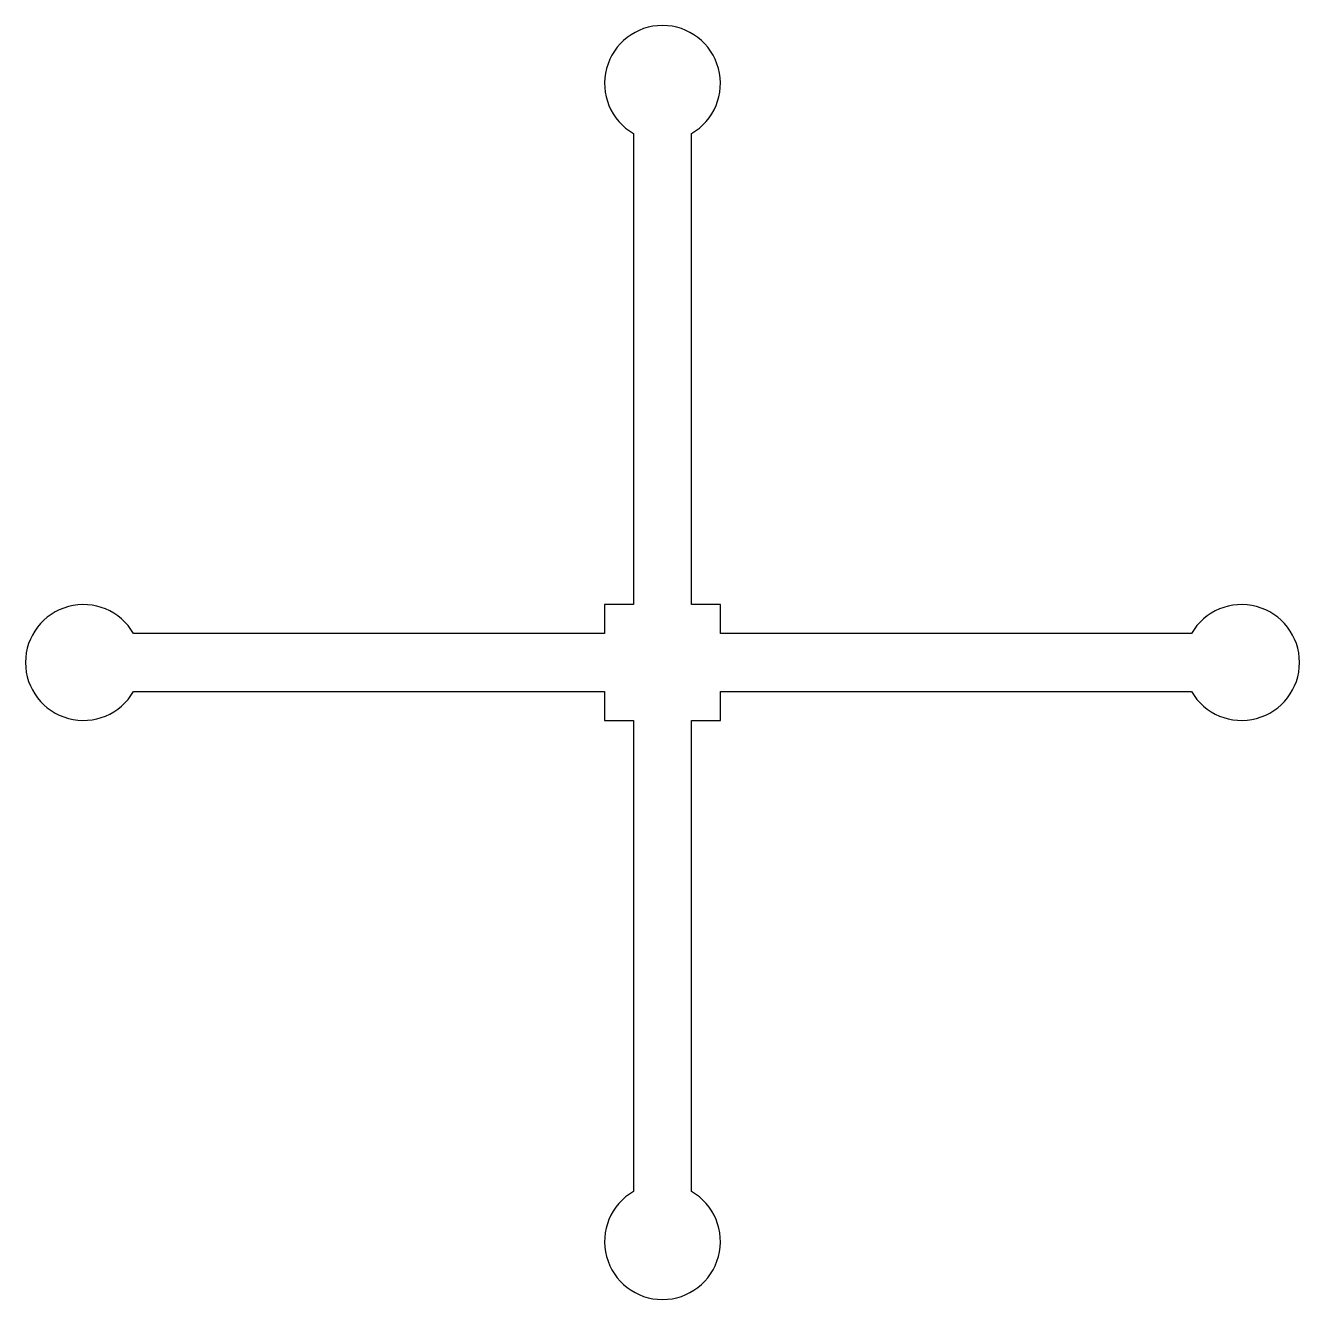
# Model space of a CAD drawing. Header units: metres. Extents: x -1.1 to 1.1, y -1.1 to 1.1.
import ezdxf

# ---------------------------------------------------------------- set-up
doc = ezdxf.new("R2010")
doc.units = ezdxf.units.M

msp = doc.modelspace()

# ---------------------------------------------------------------- linework, layer by layer
for p, q in [((-0.05, 0.9134), (-0.05, 0.1)), ((0.05, 0.1), (0.05, 0.9134)), ((-0.05, 0.1), (-0.1, 0.1)), ((-0.1, 0.1), (-0.1, 0.05)), ((0.1, 0.1), (0.05, 0.1)), ((0.1, 0.05), (0.1, 0.1)), ((-0.1, 0.05), (-0.9134, 0.05)), ((0.9134, 0.05), (0.1, 0.05)), ((-0.9134, -0.05), (-0.1, -0.05)), ((-0.1, -0.05), (-0.1, -0.1)), ((0.1, -0.1), (0.1, -0.05)), ((0.1, -0.05), (0.9134, -0.05)), ((-0.1, -0.1), (-0.05, -0.1)), ((-0.05, -0.1), (-0.05, -0.9134)), ((0.05, -0.9134), (0.05, -0.1)), ((0.05, -0.1), (0.1, -0.1))]:
    msp.add_line(p, q)
for centre, start, end in [((0, 1), -60, -120), ((-1, 0), 30, -30), ((1, 0), -150, 150), ((0, -1), 120, 60)]:
    msp.add_arc(centre, 0.1, start, end)

doc.saveas('drawing.dxf')
